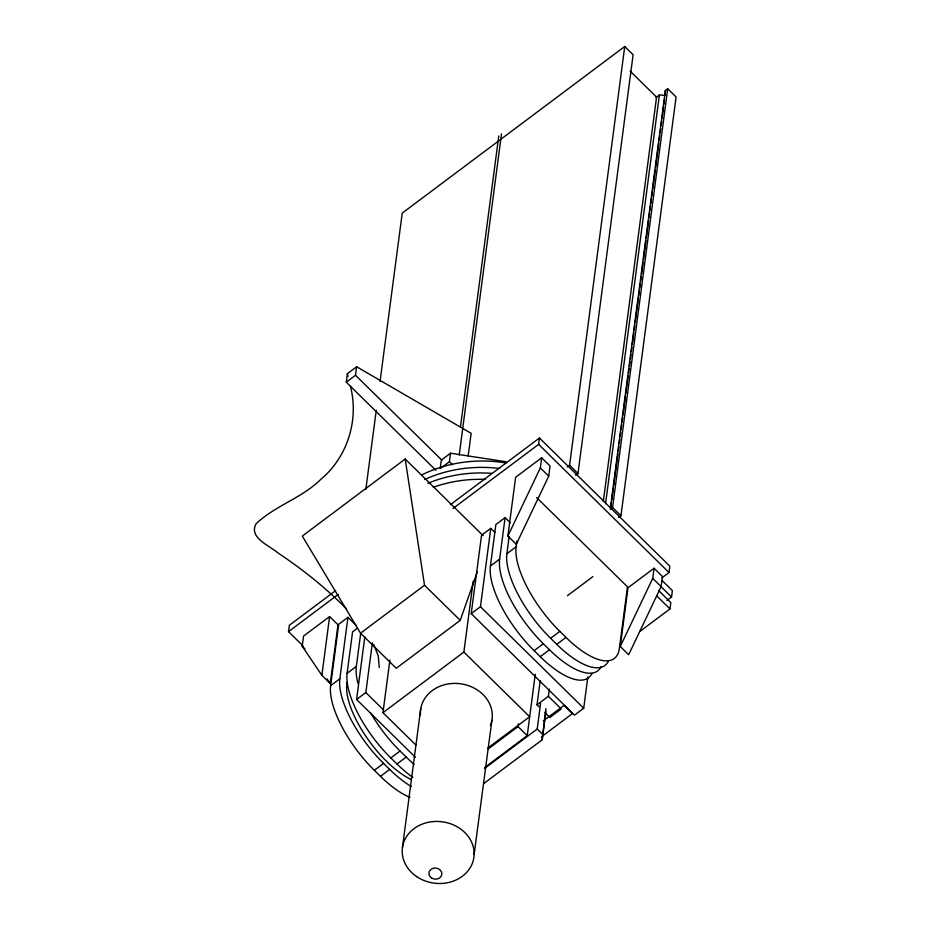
<?xml version="1.0" encoding="UTF-8"?>
<svg xmlns="http://www.w3.org/2000/svg" width="930" height="930" viewBox="0 0 930 930"><rect width="100%" height="100%" fill="white"/><g stroke="black" fill="none" stroke-linecap="round" stroke-linejoin="round"><path stroke-width="1.4" d="M379.254 667.554L378.266 655.917L373.616 644.409M483.635 783.653L542.19 739.815L545.864 708.625M618.648 517.487L620.949 515.766L676.087 96.987L667.694 88.745L665.357 90.501L665.078 95.395L659.382 94.976L655.941 97.545M303.006 645.873L288.521 631.633L289.358 625.274L335.672 590.597M302.215 646.211L303.552 636.073L329.604 616.567L337.985 624.809L330.255 683.55L321.861 675.308L302.215 646.211L305.005 648.966M435.868 470.255L346.274 382.172L347.39 373.674L356.62 366.757L471.15 433.322L468.185 455.84M346.274 382.172L355.504 375.255L356.62 366.757M321.861 675.308L329.604 616.567M410.025 797.382A72.377 27.923 53.2 0 1 380.463 776.329L374.325 770.296A72.377 27.923 53.2 0 1 330.615 685.701L338.706 624.251L347.936 617.346L356.202 625.46M411.397 786.571A72.377 27.923 53.2 0 1 389.693 769.412L383.555 763.379A72.377 27.923 53.2 0 1 339.845 678.784L347.936 617.346M365.839 489.413L376.266 410.27M380.056 381.486L402.225 213.109L624.728 46.5L633.109 54.742L577.983 473.521L575.658 475.265M412.862 777.387A72.377 27.923 53.2 0 1 396.959 763.972L390.821 757.938A72.377 27.923 53.2 0 1 347.111 673.343L352.575 631.83L357.19 628.378M357.969 683.352A72.377 27.923 53.2 0 1 356.341 666.438L360.677 633.516M415.443 757.334L356.585 699.476L364.839 636.783M356.585 699.476L365.827 692.559L372.384 642.688M415.85 745L382.962 712.671L389.879 660.161M450.527 453.224L441.297 460.141L440.181 468.639L449.411 461.733L450.527 453.224L506.036 461.768M402.446 847.556L420.767 708.544M460.466 426.905L498.771 135.931M459.211 455.107L501.502 133.885M382.962 712.671L463.872 652.081L473.219 581.122M587.841 676.889L583.715 708.23L574.484 715.147L471.219 613.637L481.542 535.273L490.773 528.356L494.9 532.425M471.219 613.637L480.45 606.72L490.773 528.356M591.968 673.471A72.377 27.923 53.2 0 1 540.249 656.685L534.111 650.651A72.377 27.923 53.2 0 1 490.401 566.056L495.864 524.543L505.095 517.638L510.256 522.707M601.198 666.566A72.377 27.923 53.2 0 1 549.479 649.768L543.341 643.734A72.377 27.923 53.2 0 1 499.631 559.139L505.095 517.638M507.885 536.017L515.627 477.276L541.678 457.769L550.06 466.011L548.723 476.148L516.278 544.259L507.885 536.017L540.342 467.906L541.678 457.769M608.464 661.125A72.377 27.923 53.2 0 1 556.745 644.327L550.606 638.294A72.377 27.923 53.2 0 1 506.897 553.699L509.152 536.552M536.61 497.527L627.483 586.853L619.392 648.303A72.377 27.923 53.2 0 1 565.986 637.41L559.837 631.377A72.377 27.923 53.2 0 1 516.127 546.794L516.882 541.074M452.933 508.524L538.621 444.366L539.458 438.007L669.844 566.184L669.007 572.543L662.067 577.751M488.262 748.917L518.033 726.621L518.417 723.761M484.856 767.39L527.229 735.665L535.25 674.157M539.005 706.765L537.017 704.824L540.214 680.597M567.277 467.011L569.59 465.279L624.728 46.5M484.449 768.529L537.203 729.027L540.574 703.417M542.19 739.815L545.933 711.369M537.017 704.824L548.386 696.303L549.328 689.188M603.314 501.468L656.557 97.08L630.11 71.087M605.569 503.676L659.382 94.976M610.417 507.838L665.357 90.501M610.894 506.978L611.463 502.665M611.835 499.782L613.358 488.273M613.73 485.39L617.904 453.735M618.276 450.852L618.845 446.54M619.229 443.656L619.798 439.344M620.171 436.461L620.74 432.148M621.124 429.276L621.693 424.952M622.065 422.081L622.635 417.756M623.019 414.885L625.483 396.168M625.855 393.297L628.134 376.022M628.517 373.151L629.075 368.826M629.459 365.955L630.029 361.63M630.412 358.759L630.97 354.435M631.354 351.563L631.923 347.239M632.307 344.367L633.818 332.847M634.202 329.976L634.76 325.651M635.144 322.78L638.364 298.309M638.747 295.438L639.317 291.113M639.689 288.242L640.259 283.917M640.642 281.046L641.212 276.721M641.584 273.85L643.095 262.33M643.479 259.458L645.943 240.754M646.327 237.871L648.594 220.596M648.977 217.725L649.547 213.4M649.919 210.529L650.488 206.204M650.872 203.333L651.442 199.02M651.814 196.137L652.383 191.824M652.767 188.941L655.231 170.237M655.604 167.354L658.824 142.895M659.207 140.012L659.777 135.699M660.149 132.816L660.719 128.503M661.102 125.62L661.672 121.307M662.044 118.424L663.567 106.915M663.939 104.032L664.508 99.719M610.22 509.28L612.568 507.524L667.694 88.745M620.275 646.501L628.006 587.76L654.057 568.253L662.451 576.495L661.114 586.632L628.657 654.743L620.275 646.501L652.721 578.39L654.057 568.253M639.898 631.435L669.984 608.918L670.821 602.547L658.452 590.399M666.926 600.455L671.553 596.99L672.39 590.62L662.09 580.494M474.137 854.449L491.9 720.332M483.112 535.645L405.178 459.025L302.297 536.064L360.526 633.191L396.226 668.275L460.234 620.356L477.323 571.741M450.306 504.758L539.458 438.007M288.521 631.633L338.311 594.351M360.526 633.191L424.533 585.261L405.178 459.025M330.615 685.701L339.845 678.784M347.111 673.343L356.341 666.438M490.401 566.056L499.631 559.139M506.897 553.699L516.127 546.794M567.393 595.723L592.875 576.635M374.325 770.296L383.555 763.379M390.821 757.938L400.051 751.022L406.189 757.055A72.377 27.923 53.2 0 0 414.21 764.379M534.111 650.651L543.341 643.734M550.606 638.294L559.837 631.377M380.463 776.329L389.693 769.412M396.959 763.972L406.189 757.055M540.249 656.685L549.479 649.768M556.745 644.327L565.986 637.41M488.029 747.894L529.647 716.739L463.872 652.081M543.329 720.878L564.08 705.335L572.473 713.577L541.341 736.897M569.59 465.279L577.983 473.521M612.568 507.524L620.949 515.766M538.621 444.366L669.007 572.543M540.342 467.906L548.723 476.148M652.721 578.39L661.114 586.632M661.253 586.865L671.553 596.99M656.592 595.746L669.984 608.918M449.411 461.733L452.48 464.744M355.504 375.255L442.017 460.303M480.45 606.72L583.715 708.23M548.386 696.303L561.267 708.962L549.897 717.472L544.945 712.613M424.533 585.261L460.234 620.356M537.203 729.027L542.492 734.235M518.033 726.621L527.229 735.665M365.827 692.559L383.381 709.811M346.297 608.731C325.616 587.597 302.297 569.172 277.733 552.757C269.514 545.573 248.333 537.668 256.099 523.741C275.106 505.676 301.925 498.062 320.745 479.415C347.541 457.142 359.189 419.756 350.389 386.124M327.104 678.9L330.255 683.55M347.39 373.674L348.053 376.441M420.406 714.926A36.061 30.946 7.5 0 1 461.117 683.864A36.061 30.946 7.5 0 1 490.47 725.435M411.13 779.468A65.798 25.389 53.2 0 1 364.653 734.491A65.798 25.389 53.2 0 1 347.262 682.143M400.051 751.022A72.377 27.923 53.2 0 1 370.535 712.694M424.685 479.485A125.027 107.276 7.5 0 1 499.631 468.511M421.674 474.963A125.027 107.276 7.5 0 1 506.164 462.977M433.392 487.239A125.027 107.276 7.5 0 1 485.181 479.403M427.881 483.333A125.027 107.276 7.5 0 1 491.749 473.358M416.594 876.548A36.061 30.946 7.5 0 0 473.893 857.379A36.061 30.946 7.5 0 0 424.01 823.469A36.061 30.946 7.5 0 0 416.594 876.548M431.497 877.943A6.498 5.58 7.5 0 0 441.82 874.491A6.498 5.58 7.5 0 0 432.834 868.376A6.498 5.58 7.5 0 0 431.497 877.943"/></g></svg>
